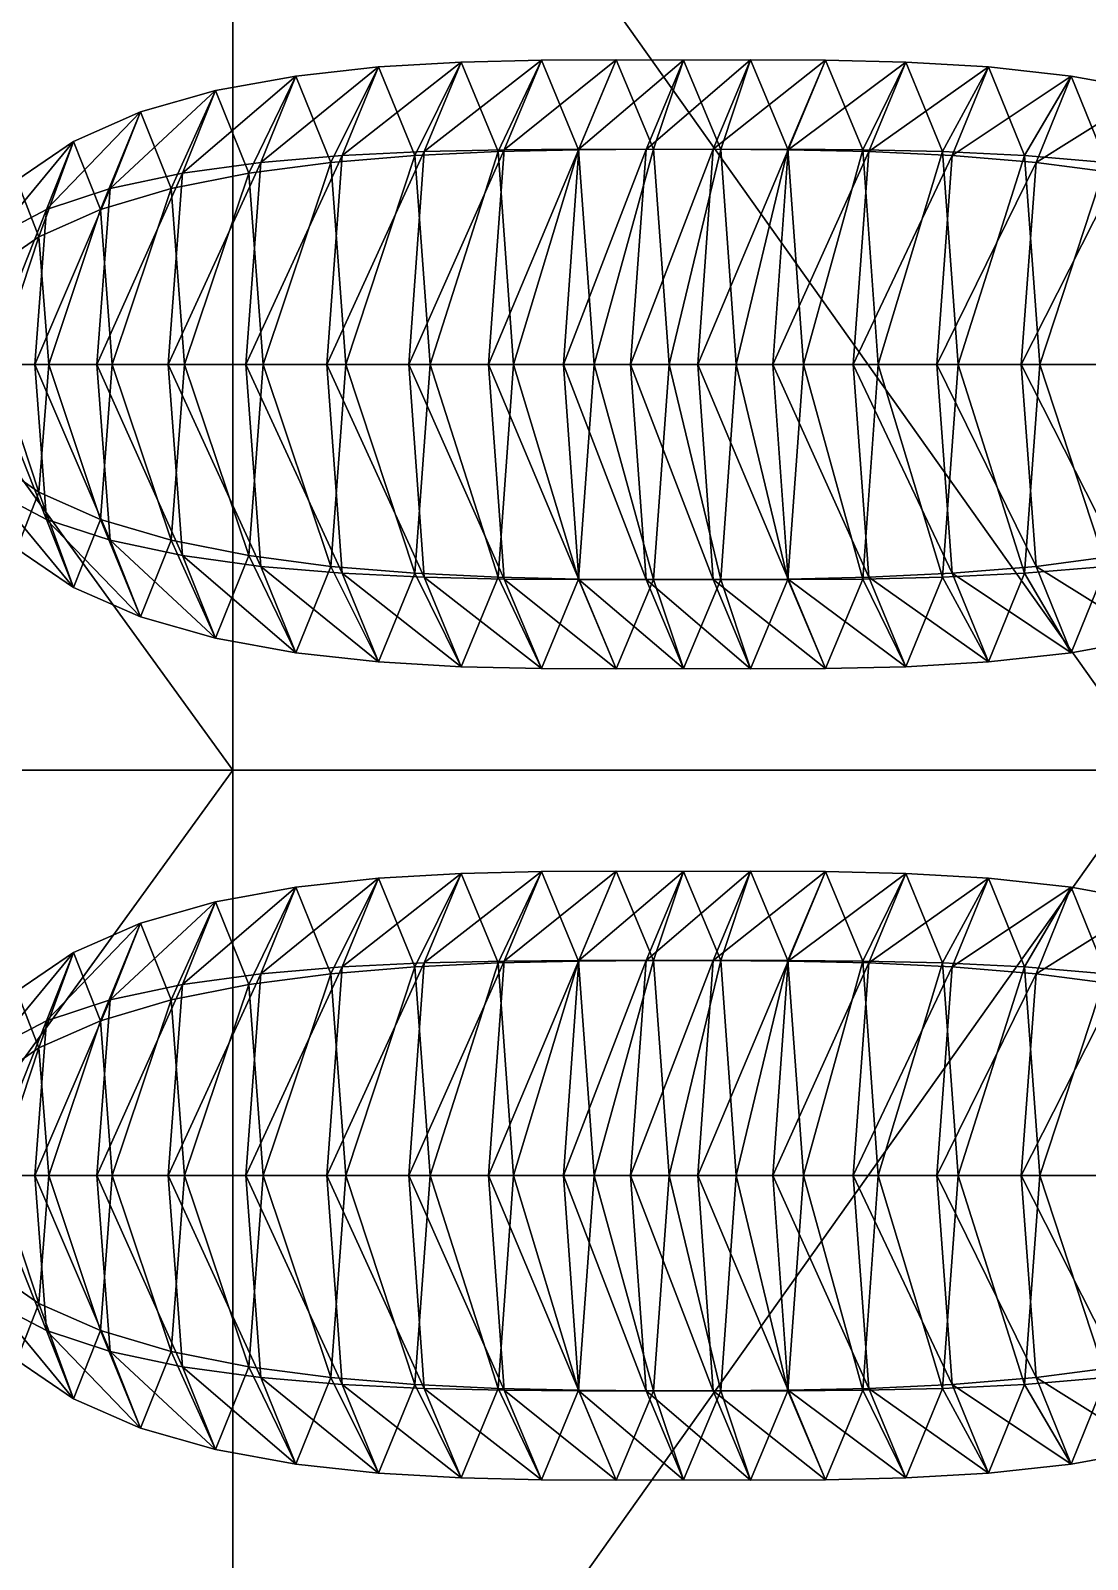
# Model space of a CAD drawing. Extents: x 0 to 32.6, y -11.9 to 11.9.
# Drawn here: x 12.1542 to 12.4074, y -0.189 to 0.1771 of the extents above; entities that cross this region are included whole.
import ezdxf

# ---------------------------------------------------------------- set-up
doc = ezdxf.new("R2010")
doc.units = 0

msp = doc.modelspace()

# ---------------------------------------------------------------- linework, layer by layer
for points in [[(12.09664, 1.08, -1.7), (12.50791, 1.08, -1.7), (12.50791, 0, -1.7)], [(12.09664, 1.08, -1.7), (12.50791, 0, -1.7), (12.09664, 0, -1.7)], [(12.09664, 0, 1.3), (12.50791, 0, 1.3), (12.09664, 1.08, 1.3)], [(12.50791, 0, 1.3), (12.50791, 1.08, 1.3), (12.09664, 1.08, 1.3)], [(11.97697, 0.31127, -1.10925), (12.20265, 0.31127, -1.10925), (12.20265, 0, -1.17609)], [(11.97697, 0.31127, -1.10925), (12.20265, 0, -1.17609), (11.97697, 0, -1.17609)], [(11.97697, 0, 0.52391), (12.20265, 0, 0.52391), (11.97697, 0.31127, 0.45707)], [(12.20265, 0, 0.52391), (12.20265, 0.31127, 0.45707), (11.97697, 0.31127, 0.45707)], [(12.20265, 0.31127, -1.10925), (12.42391, 0.31127, -1.10925), (12.42391, 0, -1.17609)], [(12.20265, 0.31127, -1.10925), (12.42391, 0, -1.17609), (12.20265, 0, -1.17609)], [(12.20265, 0, 0.52391), (12.42391, 0, 0.52391), (12.20265, 0.31127, 0.45707)], [(12.42391, 0, 0.52391), (12.42391, 0.31127, 0.45707), (12.20265, 0.31127, 0.45707)], [(12.24852, 0.14812, -0.62253), (12.22886, 0.14717, -0.6181), (12.25737, 0.16954, -0.57233)], [(12.22886, 0.14717, -0.6181), (12.23755, 0.16838, -0.56883), (12.25737, 0.16954, -0.57233)], [(12.25737, 0.16954, -0.57233), (12.23755, 0.16838, -0.56883), (12.24623, 0.14717, -0.51956)], [(12.25737, 0.16954, -0.57233), (12.24623, 0.14717, -0.51956), (12.26622, 0.14812, -0.52213)], [(12.26765, 0.14855, -0.62634), (12.24852, 0.14812, -0.62253), (12.27658, 0.17, -0.57571)], [(12.24852, 0.14812, -0.62253), (12.25737, 0.16954, -0.57233), (12.27658, 0.17, -0.57571)], [(12.27658, 0.17, -0.57571), (12.25737, 0.16954, -0.57233), (12.26622, 0.14812, -0.52213)], [(12.27658, 0.17, -0.57571), (12.26622, 0.14812, -0.52213), (12.2855, 0.14855, -0.52509)], [(12.28559, 0.14866, -0.62961), (12.26765, 0.14855, -0.62634), (12.29453, 0.17005, -0.57888)], [(12.26765, 0.14855, -0.62634), (12.27658, 0.17, -0.57571), (12.29453, 0.17005, -0.57888)], [(12.29453, 0.17005, -0.57888), (12.27658, 0.17, -0.57571), (12.2855, 0.14855, -0.52509)], [(12.29453, 0.17005, -0.57888), (12.2855, 0.14855, -0.52509), (12.30348, 0.14866, -0.52815)], [(12.28559, 0.14866, -0.62961), (12.29453, 0.17005, -0.57888), (12.31062, 0.17, -0.58172)], [(12.30168, 0.14865, -0.63244), (12.28559, 0.14866, -0.62961), (12.31062, 0.17, -0.58172)], [(12.31062, 0.17, -0.58172), (12.29453, 0.17005, -0.57888), (12.30348, 0.14866, -0.52815)], [(12.31777, 0.14866, -0.63529), (12.30168, 0.14865, -0.63244), (12.32671, 0.17005, -0.58455)], [(12.30168, 0.14865, -0.63244), (12.31062, 0.17, -0.58172), (12.32671, 0.17005, -0.58455)], [(12.31062, 0.17, -0.58172), (12.30348, 0.14866, -0.52815), (12.31957, 0.14865, -0.53099)], [(12.32671, 0.17005, -0.58455), (12.31062, 0.17, -0.58172), (12.31957, 0.14865, -0.53099)], [(12.31777, 0.14866, -0.63529), (12.32671, 0.17005, -0.58455), (12.34467, 0.17, -0.58772)], [(12.33575, 0.14855, -0.63834), (12.31777, 0.14866, -0.63529), (12.34467, 0.17, -0.58772)], [(12.32671, 0.17005, -0.58455), (12.31957, 0.14865, -0.53099), (12.33566, 0.14866, -0.53382)], [(12.34467, 0.17, -0.58772), (12.32671, 0.17005, -0.58455), (12.33566, 0.14866, -0.53382)], [(12.34467, 0.17, -0.58772), (12.33566, 0.14866, -0.53382), (12.3536, 0.14855, -0.5371)], [(12.33575, 0.14855, -0.63834), (12.34467, 0.17, -0.58772), (12.36388, 0.16954, -0.59111)], [(12.35503, 0.14812, -0.64131), (12.33575, 0.14855, -0.63834), (12.36388, 0.16954, -0.59111)], [(12.36388, 0.16954, -0.59111), (12.34467, 0.17, -0.58772), (12.3536, 0.14855, -0.5371)], [(12.36388, 0.16954, -0.59111), (12.3536, 0.14855, -0.5371), (12.37273, 0.14812, -0.54091)], [(12.35503, 0.14812, -0.64131), (12.36388, 0.16954, -0.59111), (12.3837, 0.16838, -0.5946)], [(12.3837, 0.16838, -0.5946), (12.36388, 0.16954, -0.59111), (12.37273, 0.14812, -0.54091)], [(12.20932, 0.14551, -0.61297), (12.19056, 0.14293, -0.60704), (12.21772, 0.16621, -0.56534)], [(12.19056, 0.14293, -0.60704), (12.19851, 0.16271, -0.56195), (12.21772, 0.16621, -0.56534)], [(12.21772, 0.16621, -0.56534), (12.19851, 0.16271, -0.56195), (12.20647, 0.14293, -0.51686)], [(12.21772, 0.16621, -0.56534), (12.20647, 0.14293, -0.51686), (12.22612, 0.14551, -0.5177)], [(12.22886, 0.14717, -0.6181), (12.20932, 0.14551, -0.61297), (12.23755, 0.16838, -0.56883)], [(12.20932, 0.14551, -0.61297), (12.21772, 0.16621, -0.56534), (12.23755, 0.16838, -0.56883)], [(12.23755, 0.16838, -0.56883), (12.21772, 0.16621, -0.56534), (12.22612, 0.14551, -0.5177)], [(12.23755, 0.16838, -0.56883), (12.22612, 0.14551, -0.5177), (12.24623, 0.14717, -0.51956)], [(12.37502, 0.14717, -0.64387), (12.35503, 0.14812, -0.64131), (12.3837, 0.16838, -0.5946)], [(12.3837, 0.16838, -0.5946), (12.37273, 0.14812, -0.54091), (12.39239, 0.14717, -0.54534)], [(12.37502, 0.14717, -0.64387), (12.3837, 0.16838, -0.5946), (12.40353, 0.16621, -0.5981)], [(12.39513, 0.14551, -0.64573), (12.37502, 0.14717, -0.64387), (12.40353, 0.16621, -0.5981)], [(12.40353, 0.16621, -0.5981), (12.3837, 0.16838, -0.5946), (12.39239, 0.14717, -0.54534)], [(12.40353, 0.16621, -0.5981), (12.39239, 0.14717, -0.54534), (12.41193, 0.14551, -0.55047)], [(12.39513, 0.14551, -0.64573), (12.40353, 0.16621, -0.5981), (12.42273, 0.16271, -0.60149)], [(12.42273, 0.16271, -0.60149), (12.40353, 0.16621, -0.5981), (12.41193, 0.14551, -0.55047)], [(12.19056, 0.14293, -0.60704), (12.17325, 0.13924, -0.60024), (12.19851, 0.16271, -0.56195)], [(12.17325, 0.13924, -0.60024), (12.18056, 0.1576, -0.55878), (12.19851, 0.16271, -0.56195)], [(12.19851, 0.16271, -0.56195), (12.18056, 0.1576, -0.55878), (12.18787, 0.13924, -0.51732)], [(12.19851, 0.16271, -0.56195), (12.18787, 0.13924, -0.51732), (12.20647, 0.14293, -0.51686)], [(12.41478, 0.14293, -0.64658), (12.39513, 0.14551, -0.64573), (12.42273, 0.16271, -0.60149)], [(12.17325, 0.13924, -0.60024), (12.15802, 0.13424, -0.59248), (12.18056, 0.1576, -0.55878)], [(12.15802, 0.13424, -0.59248), (12.16447, 0.15057, -0.55595), (12.18056, 0.1576, -0.55878)], [(12.18056, 0.1576, -0.55878), (12.16447, 0.15057, -0.55595), (12.17091, 0.13424, -0.51941)], [(12.18056, 0.1576, -0.55878), (12.17091, 0.13424, -0.51941), (12.18787, 0.13924, -0.51732)], [(12.15802, 0.13424, -0.59248), (12.14556, 0.12773, -0.58367), (12.16447, 0.15057, -0.55595)], [(12.14556, 0.12773, -0.58367), (12.15087, 0.14131, -0.55355), (12.16447, 0.15057, -0.55595)], [(12.16447, 0.15057, -0.55595), (12.15087, 0.14131, -0.55355), (12.15618, 0.12773, -0.52342)], [(12.16447, 0.15057, -0.55595), (12.15618, 0.12773, -0.52342), (12.17091, 0.13424, -0.51941)], [(12.22517, 0.09714, -0.63899), (12.20573, 0.09714, -0.63335), (12.22886, 0.14717, -0.6181)], [(12.20573, 0.09714, -0.63335), (12.20932, 0.14551, -0.61297), (12.22886, 0.14717, -0.6181)], [(12.2448, 0.09714, -0.64363), (12.22517, 0.09714, -0.63899), (12.24852, 0.14812, -0.62253)], [(12.22517, 0.09714, -0.63899), (12.22886, 0.14717, -0.6181), (12.24852, 0.14812, -0.62253)], [(12.24623, 0.14717, -0.51956), (12.22612, 0.14551, -0.5177), (12.22971, 0.09714, -0.49732)], [(12.24623, 0.14717, -0.51956), (12.22971, 0.09714, -0.49732), (12.24992, 0.09714, -0.49868)], [(12.26392, 0.09714, -0.64746), (12.2448, 0.09714, -0.64363), (12.26765, 0.14855, -0.62634)], [(12.2448, 0.09714, -0.64363), (12.24852, 0.14812, -0.62253), (12.26765, 0.14855, -0.62634)], [(12.26622, 0.14812, -0.52213), (12.24623, 0.14717, -0.51956), (12.24992, 0.09714, -0.49868)], [(12.26622, 0.14812, -0.52213), (12.24992, 0.09714, -0.49868), (12.26994, 0.09714, -0.50103)], [(12.28187, 0.09714, -0.65068), (12.26392, 0.09714, -0.64746), (12.28559, 0.14866, -0.62961)], [(12.26392, 0.09714, -0.64746), (12.26765, 0.14855, -0.62634), (12.28559, 0.14866, -0.62961)], [(12.2855, 0.14855, -0.52509), (12.26622, 0.14812, -0.52213), (12.26994, 0.09714, -0.50103)], [(12.2855, 0.14855, -0.52509), (12.26994, 0.09714, -0.50103), (12.28923, 0.09714, -0.50396)], [(12.28187, 0.09714, -0.65068), (12.28559, 0.14866, -0.62961), (12.30168, 0.14865, -0.63244)], [(12.29797, 0.09714, -0.65347), (12.28187, 0.09714, -0.65068), (12.30168, 0.14865, -0.63244)], [(12.30348, 0.14866, -0.52815), (12.2855, 0.14855, -0.52509), (12.28923, 0.09714, -0.50396)], [(12.30348, 0.14866, -0.52815), (12.28923, 0.09714, -0.50396), (12.30719, 0.09714, -0.50708)], [(12.31405, 0.09714, -0.65635), (12.29797, 0.09714, -0.65347), (12.31777, 0.14866, -0.63529)], [(12.29797, 0.09714, -0.65347), (12.30168, 0.14865, -0.63244), (12.31777, 0.14866, -0.63529)], [(12.31957, 0.14865, -0.53099), (12.30348, 0.14866, -0.52815), (12.30719, 0.09714, -0.50708)], [(12.31957, 0.14865, -0.53099), (12.30719, 0.09714, -0.50708), (12.32328, 0.09714, -0.50997)], [(12.31405, 0.09714, -0.65635), (12.31777, 0.14866, -0.63529), (12.33575, 0.14855, -0.63834)], [(12.33202, 0.09714, -0.65947), (12.31405, 0.09714, -0.65635), (12.33575, 0.14855, -0.63834)], [(12.33566, 0.14866, -0.53382), (12.31957, 0.14865, -0.53099), (12.32328, 0.09714, -0.50997)], [(12.33566, 0.14866, -0.53382), (12.32328, 0.09714, -0.50997), (12.33937, 0.09714, -0.51275)], [(12.33202, 0.09714, -0.65947), (12.33575, 0.14855, -0.63834), (12.35503, 0.14812, -0.64131)], [(12.3513, 0.09714, -0.66241), (12.33202, 0.09714, -0.65947), (12.35503, 0.14812, -0.64131)], [(12.3536, 0.14855, -0.5371), (12.33566, 0.14866, -0.53382), (12.33937, 0.09714, -0.51275)], [(12.3536, 0.14855, -0.5371), (12.33937, 0.09714, -0.51275), (12.35732, 0.09714, -0.51597)], [(12.3513, 0.09714, -0.66241), (12.35503, 0.14812, -0.64131), (12.37502, 0.14717, -0.64387)], [(12.37133, 0.09714, -0.66476), (12.3513, 0.09714, -0.66241), (12.37502, 0.14717, -0.64387)], [(12.37273, 0.14812, -0.54091), (12.3536, 0.14855, -0.5371), (12.35732, 0.09714, -0.51597)], [(12.37273, 0.14812, -0.54091), (12.35732, 0.09714, -0.51597), (12.37645, 0.09714, -0.51981)], [(12.37133, 0.09714, -0.66476), (12.37502, 0.14717, -0.64387), (12.39513, 0.14551, -0.64573)], [(12.39239, 0.14717, -0.54534), (12.37273, 0.14812, -0.54091), (12.37645, 0.09714, -0.51981)], [(12.39239, 0.14717, -0.54534), (12.37645, 0.09714, -0.51981), (12.39607, 0.09714, -0.52445)], [(12.41193, 0.14551, -0.55047), (12.39239, 0.14717, -0.54534), (12.39607, 0.09714, -0.52445)], [(12.18713, 0.09714, -0.62652), (12.17006, 0.09714, -0.61833), (12.19056, 0.14293, -0.60704)], [(12.17006, 0.09714, -0.61833), (12.17325, 0.13924, -0.60024), (12.19056, 0.14293, -0.60704)], [(12.20573, 0.09714, -0.63335), (12.18713, 0.09714, -0.62652), (12.20932, 0.14551, -0.61297)], [(12.18713, 0.09714, -0.62652), (12.19056, 0.14293, -0.60704), (12.20932, 0.14551, -0.61297)], [(12.20647, 0.14293, -0.51686), (12.18787, 0.13924, -0.51732), (12.19106, 0.09714, -0.49924)], [(12.20647, 0.14293, -0.51686), (12.19106, 0.09714, -0.49924), (12.2099, 0.09714, -0.49737)], [(12.22612, 0.14551, -0.5177), (12.20647, 0.14293, -0.51686), (12.2099, 0.09714, -0.49737)], [(12.22612, 0.14551, -0.5177), (12.2099, 0.09714, -0.49737), (12.22971, 0.09714, -0.49732)], [(12.39154, 0.09714, -0.66611), (12.37133, 0.09714, -0.66476), (12.39513, 0.14551, -0.64573)], [(12.39154, 0.09714, -0.66611), (12.39513, 0.14551, -0.64573), (12.41478, 0.14293, -0.64658)], [(12.41135, 0.09714, -0.66606), (12.39154, 0.09714, -0.66611), (12.41478, 0.14293, -0.64658)], [(12.41193, 0.14551, -0.55047), (12.39607, 0.09714, -0.52445), (12.41552, 0.09714, -0.53009)], [(12.15087, 0.14131, -0.55355), (12.14427, 0.11951, -0.52967), (12.15618, 0.12773, -0.52342)], [(12.17006, 0.09714, -0.61833), (12.15519, 0.09714, -0.60856), (12.17325, 0.13924, -0.60024)], [(12.15519, 0.09714, -0.60856), (12.15802, 0.13424, -0.59248), (12.17325, 0.13924, -0.60024)], [(12.18787, 0.13924, -0.51732), (12.17091, 0.13424, -0.51941), (12.17374, 0.09714, -0.50333)], [(12.18787, 0.13924, -0.51732), (12.17374, 0.09714, -0.50333), (12.19106, 0.09714, -0.49924)], [(12.15519, 0.09714, -0.60856), (12.1432, 0.09714, -0.59705), (12.15802, 0.13424, -0.59248)], [(12.1432, 0.09714, -0.59705), (12.14556, 0.12773, -0.58367), (12.15802, 0.13424, -0.59248)], [(12.17091, 0.13424, -0.51941), (12.15618, 0.12773, -0.52342), (12.15854, 0.09714, -0.51005)], [(12.17091, 0.13424, -0.51941), (12.15854, 0.09714, -0.51005), (12.17374, 0.09714, -0.50333)], [(12.15618, 0.12773, -0.52342), (12.14427, 0.11951, -0.52967), (12.14601, 0.09714, -0.51981)], [(12.15618, 0.12773, -0.52342), (12.14601, 0.09714, -0.51981), (12.15854, 0.09714, -0.51005)], [(12.15802, 0.06004, -0.59248), (12.14556, 0.06655, -0.58367), (12.1432, 0.09714, -0.59705)], [(12.15802, 0.06004, -0.59248), (12.1432, 0.09714, -0.59705), (12.15519, 0.09714, -0.60856)], [(12.14601, 0.09714, -0.51981), (12.14427, 0.07478, -0.52967), (12.15618, 0.06655, -0.52342)], [(12.15854, 0.09714, -0.51005), (12.14601, 0.09714, -0.51981), (12.15618, 0.06655, -0.52342)], [(12.17325, 0.05504, -0.60024), (12.15802, 0.06004, -0.59248), (12.15519, 0.09714, -0.60856)], [(12.17325, 0.05504, -0.60024), (12.15519, 0.09714, -0.60856), (12.17006, 0.09714, -0.61833)], [(12.15854, 0.09714, -0.51005), (12.15618, 0.06655, -0.52342), (12.17091, 0.06004, -0.51941)], [(12.17374, 0.09714, -0.50333), (12.15854, 0.09714, -0.51005), (12.17091, 0.06004, -0.51941)], [(12.19056, 0.05135, -0.60704), (12.17325, 0.05504, -0.60024), (12.17006, 0.09714, -0.61833)], [(12.19056, 0.05135, -0.60704), (12.17006, 0.09714, -0.61833), (12.18713, 0.09714, -0.62652)], [(12.17374, 0.09714, -0.50333), (12.17091, 0.06004, -0.51941), (12.18787, 0.05504, -0.51732)], [(12.19106, 0.09714, -0.49924), (12.17374, 0.09714, -0.50333), (12.18787, 0.05504, -0.51732)], [(12.20932, 0.04878, -0.61297), (12.19056, 0.05135, -0.60704), (12.18713, 0.09714, -0.62652)], [(12.20932, 0.04878, -0.61297), (12.18713, 0.09714, -0.62652), (12.20573, 0.09714, -0.63335)], [(12.19106, 0.09714, -0.49924), (12.18787, 0.05504, -0.51732), (12.20647, 0.05135, -0.51686)], [(12.2099, 0.09714, -0.49737), (12.19106, 0.09714, -0.49924), (12.20647, 0.05135, -0.51686)], [(12.22886, 0.04712, -0.6181), (12.20932, 0.04878, -0.61297), (12.20573, 0.09714, -0.63335)], [(12.22886, 0.04712, -0.6181), (12.20573, 0.09714, -0.63335), (12.22517, 0.09714, -0.63899)], [(12.2099, 0.09714, -0.49737), (12.20647, 0.05135, -0.51686), (12.22612, 0.04878, -0.5177)], [(12.22971, 0.09714, -0.49732), (12.2099, 0.09714, -0.49737), (12.22612, 0.04878, -0.5177)], [(12.24852, 0.04617, -0.62253), (12.22886, 0.04712, -0.6181), (12.22517, 0.09714, -0.63899)], [(12.24852, 0.04617, -0.62253), (12.22517, 0.09714, -0.63899), (12.2448, 0.09714, -0.64363)], [(12.22971, 0.09714, -0.49732), (12.22612, 0.04878, -0.5177), (12.24623, 0.04712, -0.51956)], [(12.24992, 0.09714, -0.49868), (12.22971, 0.09714, -0.49732), (12.24623, 0.04712, -0.51956)], [(12.26765, 0.04574, -0.62634), (12.24852, 0.04617, -0.62253), (12.2448, 0.09714, -0.64363)], [(12.26765, 0.04574, -0.62634), (12.2448, 0.09714, -0.64363), (12.26392, 0.09714, -0.64746)], [(12.24992, 0.09714, -0.49868), (12.24623, 0.04712, -0.51956), (12.26622, 0.04617, -0.52213)], [(12.26994, 0.09714, -0.50103), (12.24992, 0.09714, -0.49868), (12.26622, 0.04617, -0.52213)], [(12.28559, 0.04563, -0.62961), (12.26765, 0.04574, -0.62634), (12.26392, 0.09714, -0.64746)], [(12.28559, 0.04563, -0.62961), (12.26392, 0.09714, -0.64746), (12.28187, 0.09714, -0.65068)], [(12.26994, 0.09714, -0.50103), (12.26622, 0.04617, -0.52213), (12.2855, 0.04574, -0.52509)], [(12.28923, 0.09714, -0.50396), (12.26994, 0.09714, -0.50103), (12.2855, 0.04574, -0.52509)], [(12.30168, 0.04564, -0.63244), (12.28559, 0.04563, -0.62961), (12.28187, 0.09714, -0.65068)], [(12.30168, 0.04564, -0.63244), (12.28187, 0.09714, -0.65068), (12.29797, 0.09714, -0.65347)], [(12.28923, 0.09714, -0.50396), (12.2855, 0.04574, -0.52509), (12.30348, 0.04563, -0.52815)], [(12.30719, 0.09714, -0.50708), (12.28923, 0.09714, -0.50396), (12.30348, 0.04563, -0.52815)], [(12.31777, 0.04563, -0.63529), (12.30168, 0.04564, -0.63244), (12.29797, 0.09714, -0.65347)], [(12.31777, 0.04563, -0.63529), (12.29797, 0.09714, -0.65347), (12.31405, 0.09714, -0.65635)], [(12.30719, 0.09714, -0.50708), (12.30348, 0.04563, -0.52815), (12.31957, 0.04564, -0.53099)], [(12.32328, 0.09714, -0.50997), (12.30719, 0.09714, -0.50708), (12.31957, 0.04564, -0.53099)], [(12.33575, 0.04574, -0.63834), (12.31777, 0.04563, -0.63529), (12.31405, 0.09714, -0.65635)], [(12.33575, 0.04574, -0.63834), (12.31405, 0.09714, -0.65635), (12.33202, 0.09714, -0.65947)], [(12.32328, 0.09714, -0.50997), (12.31957, 0.04564, -0.53099), (12.33566, 0.04563, -0.53382)], [(12.33937, 0.09714, -0.51275), (12.32328, 0.09714, -0.50997), (12.33566, 0.04563, -0.53382)], [(12.35503, 0.04617, -0.64131), (12.33575, 0.04574, -0.63834), (12.33202, 0.09714, -0.65947)], [(12.35503, 0.04617, -0.64131), (12.33202, 0.09714, -0.65947), (12.3513, 0.09714, -0.66241)], [(12.33937, 0.09714, -0.51275), (12.33566, 0.04563, -0.53382), (12.3536, 0.04574, -0.5371)], [(12.35732, 0.09714, -0.51597), (12.33937, 0.09714, -0.51275), (12.3536, 0.04574, -0.5371)], [(12.37502, 0.04712, -0.64387), (12.35503, 0.04617, -0.64131), (12.3513, 0.09714, -0.66241)], [(12.37502, 0.04712, -0.64387), (12.3513, 0.09714, -0.66241), (12.37133, 0.09714, -0.66476)], [(12.35732, 0.09714, -0.51597), (12.3536, 0.04574, -0.5371), (12.37273, 0.04617, -0.54091)], [(12.37645, 0.09714, -0.51981), (12.35732, 0.09714, -0.51597), (12.37273, 0.04617, -0.54091)], [(12.39513, 0.04878, -0.64573), (12.37502, 0.04712, -0.64387), (12.37133, 0.09714, -0.66476)], [(12.39513, 0.04878, -0.64573), (12.37133, 0.09714, -0.66476), (12.39154, 0.09714, -0.66611)], [(12.37645, 0.09714, -0.51981), (12.37273, 0.04617, -0.54091), (12.39239, 0.04712, -0.54534)], [(12.39607, 0.09714, -0.52445), (12.37645, 0.09714, -0.51981), (12.39239, 0.04712, -0.54534)], [(12.41478, 0.05135, -0.64658), (12.39513, 0.04878, -0.64573), (12.39154, 0.09714, -0.66611)], [(12.41478, 0.05135, -0.64658), (12.39154, 0.09714, -0.66611), (12.41135, 0.09714, -0.66606)], [(12.39607, 0.09714, -0.52445), (12.39239, 0.04712, -0.54534), (12.41193, 0.04878, -0.55047)], [(12.41552, 0.09714, -0.53009), (12.39607, 0.09714, -0.52445), (12.41193, 0.04878, -0.55047)], [(12.15618, 0.06655, -0.52342), (12.14427, 0.07478, -0.52967), (12.15087, 0.05297, -0.55355)], [(12.16447, 0.04371, -0.55595), (12.15087, 0.05297, -0.55355), (12.14556, 0.06655, -0.58367)], [(12.16447, 0.04371, -0.55595), (12.14556, 0.06655, -0.58367), (12.15802, 0.06004, -0.59248)], [(12.15618, 0.06655, -0.52342), (12.15087, 0.05297, -0.55355), (12.16447, 0.04371, -0.55595)], [(12.17091, 0.06004, -0.51941), (12.15618, 0.06655, -0.52342), (12.16447, 0.04371, -0.55595)], [(12.18056, 0.03668, -0.55878), (12.16447, 0.04371, -0.55595), (12.15802, 0.06004, -0.59248)], [(12.18056, 0.03668, -0.55878), (12.15802, 0.06004, -0.59248), (12.17325, 0.05504, -0.60024)], [(12.17091, 0.06004, -0.51941), (12.16447, 0.04371, -0.55595), (12.18056, 0.03668, -0.55878)], [(12.18787, 0.05504, -0.51732), (12.17091, 0.06004, -0.51941), (12.18056, 0.03668, -0.55878)], [(12.19851, 0.03157, -0.56195), (12.18056, 0.03668, -0.55878), (12.17325, 0.05504, -0.60024)], [(12.19851, 0.03157, -0.56195), (12.17325, 0.05504, -0.60024), (12.19056, 0.05135, -0.60704)], [(12.18787, 0.05504, -0.51732), (12.18056, 0.03668, -0.55878), (12.19851, 0.03157, -0.56195)], [(12.20647, 0.05135, -0.51686), (12.18787, 0.05504, -0.51732), (12.19851, 0.03157, -0.56195)], [(12.21772, 0.02808, -0.56534), (12.19851, 0.03157, -0.56195), (12.19056, 0.05135, -0.60704)], [(12.21772, 0.02808, -0.56534), (12.19056, 0.05135, -0.60704), (12.20932, 0.04878, -0.61297)], [(12.20647, 0.05135, -0.51686), (12.19851, 0.03157, -0.56195), (12.21772, 0.02808, -0.56534)], [(12.22612, 0.04878, -0.5177), (12.20647, 0.05135, -0.51686), (12.21772, 0.02808, -0.56534)], [(12.42273, 0.03157, -0.60149), (12.39513, 0.04878, -0.64573), (12.41478, 0.05135, -0.64658)], [(12.23755, 0.0259, -0.56883), (12.21772, 0.02808, -0.56534), (12.20932, 0.04878, -0.61297)], [(12.23755, 0.0259, -0.56883), (12.20932, 0.04878, -0.61297), (12.22886, 0.04712, -0.6181)], [(12.22612, 0.04878, -0.5177), (12.21772, 0.02808, -0.56534), (12.23755, 0.0259, -0.56883)], [(12.24623, 0.04712, -0.51956), (12.22612, 0.04878, -0.5177), (12.23755, 0.0259, -0.56883)], [(12.40353, 0.02808, -0.5981), (12.37502, 0.04712, -0.64387), (12.39513, 0.04878, -0.64573)], [(12.41193, 0.04878, -0.55047), (12.39239, 0.04712, -0.54534), (12.40353, 0.02808, -0.5981)], [(12.42273, 0.03157, -0.60149), (12.40353, 0.02808, -0.5981), (12.39513, 0.04878, -0.64573)], [(12.41193, 0.04878, -0.55047), (12.40353, 0.02808, -0.5981), (12.42273, 0.03157, -0.60149)], [(12.25737, 0.02474, -0.57233), (12.23755, 0.0259, -0.56883), (12.22886, 0.04712, -0.6181)], [(12.25737, 0.02474, -0.57233), (12.22886, 0.04712, -0.6181), (12.24852, 0.04617, -0.62253)], [(12.24623, 0.04712, -0.51956), (12.23755, 0.0259, -0.56883), (12.25737, 0.02474, -0.57233)], [(12.26622, 0.04617, -0.52213), (12.24623, 0.04712, -0.51956), (12.25737, 0.02474, -0.57233)], [(12.27658, 0.02429, -0.57571), (12.25737, 0.02474, -0.57233), (12.24852, 0.04617, -0.62253)], [(12.27658, 0.02429, -0.57571), (12.24852, 0.04617, -0.62253), (12.26765, 0.04574, -0.62634)], [(12.26622, 0.04617, -0.52213), (12.25737, 0.02474, -0.57233), (12.27658, 0.02429, -0.57571)], [(12.2855, 0.04574, -0.52509), (12.26622, 0.04617, -0.52213), (12.27658, 0.02429, -0.57571)], [(12.29453, 0.02424, -0.57888), (12.27658, 0.02429, -0.57571), (12.26765, 0.04574, -0.62634)], [(12.29453, 0.02424, -0.57888), (12.26765, 0.04574, -0.62634), (12.28559, 0.04563, -0.62961)], [(12.2855, 0.04574, -0.52509), (12.27658, 0.02429, -0.57571), (12.29453, 0.02424, -0.57888)], [(12.30348, 0.04563, -0.52815), (12.2855, 0.04574, -0.52509), (12.29453, 0.02424, -0.57888)], [(12.31062, 0.02429, -0.58172), (12.28559, 0.04563, -0.62961), (12.30168, 0.04564, -0.63244)], [(12.31062, 0.02429, -0.58172), (12.29453, 0.02424, -0.57888), (12.28559, 0.04563, -0.62961)], [(12.30348, 0.04563, -0.52815), (12.29453, 0.02424, -0.57888), (12.31062, 0.02429, -0.58172)], [(12.32671, 0.02424, -0.58455), (12.31062, 0.02429, -0.58172), (12.30168, 0.04564, -0.63244)], [(12.32671, 0.02424, -0.58455), (12.30168, 0.04564, -0.63244), (12.31777, 0.04563, -0.63529)], [(12.31957, 0.04564, -0.53099), (12.30348, 0.04563, -0.52815), (12.31062, 0.02429, -0.58172)], [(12.31957, 0.04564, -0.53099), (12.31062, 0.02429, -0.58172), (12.32671, 0.02424, -0.58455)], [(12.34467, 0.02429, -0.58772), (12.31777, 0.04563, -0.63529), (12.33575, 0.04574, -0.63834)], [(12.34467, 0.02429, -0.58772), (12.32671, 0.02424, -0.58455), (12.31777, 0.04563, -0.63529)], [(12.33566, 0.04563, -0.53382), (12.31957, 0.04564, -0.53099), (12.32671, 0.02424, -0.58455)], [(12.33566, 0.04563, -0.53382), (12.32671, 0.02424, -0.58455), (12.34467, 0.02429, -0.58772)], [(12.3536, 0.04574, -0.5371), (12.33566, 0.04563, -0.53382), (12.34467, 0.02429, -0.58772)], [(12.36388, 0.02474, -0.59111), (12.33575, 0.04574, -0.63834), (12.35503, 0.04617, -0.64131)], [(12.36388, 0.02474, -0.59111), (12.34467, 0.02429, -0.58772), (12.33575, 0.04574, -0.63834)], [(12.3536, 0.04574, -0.5371), (12.34467, 0.02429, -0.58772), (12.36388, 0.02474, -0.59111)], [(12.37273, 0.04617, -0.54091), (12.3536, 0.04574, -0.5371), (12.36388, 0.02474, -0.59111)], [(12.3837, 0.0259, -0.5946), (12.35503, 0.04617, -0.64131), (12.37502, 0.04712, -0.64387)], [(12.3837, 0.0259, -0.5946), (12.36388, 0.02474, -0.59111), (12.35503, 0.04617, -0.64131)], [(12.37273, 0.04617, -0.54091), (12.36388, 0.02474, -0.59111), (12.3837, 0.0259, -0.5946)], [(12.39239, 0.04712, -0.54534), (12.37273, 0.04617, -0.54091), (12.3837, 0.0259, -0.5946)], [(12.40353, 0.02808, -0.5981), (12.3837, 0.0259, -0.5946), (12.37502, 0.04712, -0.64387)], [(12.39239, 0.04712, -0.54534), (12.3837, 0.0259, -0.5946), (12.40353, 0.02808, -0.5981)], [(11.97697, 0, -1.17609), (12.20265, 0, -1.17609), (11.97697, -0.31127, -1.10925)], [(12.20265, 0, -1.17609), (12.20265, -0.31127, -1.10925), (11.97697, -0.31127, -1.10925)], [(11.97697, -0.31127, 0.45707), (12.20265, -0.31127, 0.45707), (12.20265, 0, 0.52391)], [(11.97697, -0.31127, 0.45707), (12.20265, 0, 0.52391), (11.97697, 0, 0.52391)], [(12.09664, 0, -1.7), (12.50791, 0, -1.7), (12.09664, -1.08, -1.7)], [(12.50791, 0, -1.7), (12.50791, -1.08, -1.7), (12.09664, -1.08, -1.7)], [(12.09664, -1.08, 1.3), (12.50791, -1.08, 1.3), (12.50791, 0, 1.3)], [(12.09664, -1.08, 1.3), (12.50791, 0, 1.3), (12.09664, 0, 1.3)], [(12.20265, 0, -1.17609), (12.42391, 0, -1.17609), (12.20265, -0.31127, -1.10925)], [(12.42391, 0, -1.17609), (12.42391, -0.31127, -1.10925), (12.20265, -0.31127, -1.10925)], [(12.20265, -0.31127, 0.45707), (12.42391, -0.31127, 0.45707), (12.42391, 0, 0.52391)], [(12.20265, -0.31127, 0.45707), (12.42391, 0, 0.52391), (12.20265, 0, 0.52391)], [(12.24852, -0.04617, -0.62253), (12.22886, -0.04712, -0.6181), (12.25737, -0.02474, -0.57233)], [(12.22886, -0.04712, -0.6181), (12.23755, -0.0259, -0.56883), (12.25737, -0.02474, -0.57233)], [(12.25737, -0.02474, -0.57233), (12.23755, -0.0259, -0.56883), (12.24623, -0.04712, -0.51956)], [(12.25737, -0.02474, -0.57233), (12.24623, -0.04712, -0.51956), (12.26622, -0.04617, -0.52213)], [(12.26765, -0.04574, -0.62634), (12.24852, -0.04617, -0.62253), (12.27658, -0.02429, -0.57571)], [(12.24852, -0.04617, -0.62253), (12.25737, -0.02474, -0.57233), (12.27658, -0.02429, -0.57571)], [(12.27658, -0.02429, -0.57571), (12.25737, -0.02474, -0.57233), (12.26622, -0.04617, -0.52213)], [(12.27658, -0.02429, -0.57571), (12.26622, -0.04617, -0.52213), (12.2855, -0.04574, -0.52509)], [(12.28559, -0.04563, -0.62961), (12.26765, -0.04574, -0.62634), (12.29453, -0.02424, -0.57888)], [(12.26765, -0.04574, -0.62634), (12.27658, -0.02429, -0.57571), (12.29453, -0.02424, -0.57888)], [(12.29453, -0.02424, -0.57888), (12.27658, -0.02429, -0.57571), (12.2855, -0.04574, -0.52509)], [(12.29453, -0.02424, -0.57888), (12.2855, -0.04574, -0.52509), (12.30348, -0.04563, -0.52815)], [(12.28559, -0.04563, -0.62961), (12.29453, -0.02424, -0.57888), (12.31062, -0.02429, -0.58172)], [(12.30168, -0.04564, -0.63244), (12.28559, -0.04563, -0.62961), (12.31062, -0.02429, -0.58172)], [(12.31062, -0.02429, -0.58172), (12.29453, -0.02424, -0.57888), (12.30348, -0.04563, -0.52815)], [(12.31777, -0.04563, -0.63529), (12.30168, -0.04564, -0.63244), (12.32671, -0.02424, -0.58455)], [(12.30168, -0.04564, -0.63244), (12.31062, -0.02429, -0.58172), (12.32671, -0.02424, -0.58455)], [(12.31062, -0.02429, -0.58172), (12.30348, -0.04563, -0.52815), (12.31957, -0.04564, -0.53099)], [(12.32671, -0.02424, -0.58455), (12.31062, -0.02429, -0.58172), (12.31957, -0.04564, -0.53099)], [(12.31777, -0.04563, -0.63529), (12.32671, -0.02424, -0.58455), (12.34467, -0.02429, -0.58772)], [(12.33575, -0.04574, -0.63834), (12.31777, -0.04563, -0.63529), (12.34467, -0.02429, -0.58772)], [(12.32671, -0.02424, -0.58455), (12.31957, -0.04564, -0.53099), (12.33566, -0.04563, -0.53382)], [(12.34467, -0.02429, -0.58772), (12.32671, -0.02424, -0.58455), (12.33566, -0.04563, -0.53382)], [(12.34467, -0.02429, -0.58772), (12.33566, -0.04563, -0.53382), (12.3536, -0.04574, -0.5371)], [(12.33575, -0.04574, -0.63834), (12.34467, -0.02429, -0.58772), (12.36388, -0.02474, -0.59111)], [(12.35503, -0.04617, -0.64131), (12.33575, -0.04574, -0.63834), (12.36388, -0.02474, -0.59111)], [(12.36388, -0.02474, -0.59111), (12.34467, -0.02429, -0.58772), (12.3536, -0.04574, -0.5371)], [(12.36388, -0.02474, -0.59111), (12.3536, -0.04574, -0.5371), (12.37273, -0.04617, -0.54091)], [(12.35503, -0.04617, -0.64131), (12.36388, -0.02474, -0.59111), (12.3837, -0.0259, -0.5946)], [(12.3837, -0.0259, -0.5946), (12.36388, -0.02474, -0.59111), (12.37273, -0.04617, -0.54091)], [(12.20932, -0.04878, -0.61297), (12.19056, -0.05135, -0.60704), (12.21772, -0.02808, -0.56534)], [(12.19056, -0.05135, -0.60704), (12.19851, -0.03157, -0.56195), (12.21772, -0.02808, -0.56534)], [(12.21772, -0.02808, -0.56534), (12.19851, -0.03157, -0.56195), (12.20647, -0.05135, -0.51686)], [(12.21772, -0.02808, -0.56534), (12.20647, -0.05135, -0.51686), (12.22612, -0.04878, -0.5177)], [(12.22886, -0.04712, -0.6181), (12.20932, -0.04878, -0.61297), (12.23755, -0.0259, -0.56883)], [(12.20932, -0.04878, -0.61297), (12.21772, -0.02808, -0.56534), (12.23755, -0.0259, -0.56883)], [(12.23755, -0.0259, -0.56883), (12.21772, -0.02808, -0.56534), (12.22612, -0.04878, -0.5177)], [(12.23755, -0.0259, -0.56883), (12.22612, -0.04878, -0.5177), (12.24623, -0.04712, -0.51956)], [(12.37502, -0.04712, -0.64387), (12.35503, -0.04617, -0.64131), (12.3837, -0.0259, -0.5946)], [(12.3837, -0.0259, -0.5946), (12.37273, -0.04617, -0.54091), (12.39239, -0.04712, -0.54534)], [(12.37502, -0.04712, -0.64387), (12.3837, -0.0259, -0.5946), (12.40353, -0.02808, -0.5981)], [(12.39513, -0.04878, -0.64573), (12.37502, -0.04712, -0.64387), (12.40353, -0.02808, -0.5981)], [(12.40353, -0.02808, -0.5981), (12.3837, -0.0259, -0.5946), (12.39239, -0.04712, -0.54534)], [(12.40353, -0.02808, -0.5981), (12.39239, -0.04712, -0.54534), (12.41193, -0.04878, -0.55047)], [(12.39513, -0.04878, -0.64573), (12.40353, -0.02808, -0.5981), (12.42273, -0.03157, -0.60149)], [(12.42273, -0.03157, -0.60149), (12.40353, -0.02808, -0.5981), (12.41193, -0.04878, -0.55047)], [(12.19056, -0.05135, -0.60704), (12.17325, -0.05504, -0.60024), (12.19851, -0.03157, -0.56195)], [(12.17325, -0.05504, -0.60024), (12.18056, -0.03668, -0.55878), (12.19851, -0.03157, -0.56195)], [(12.19851, -0.03157, -0.56195), (12.18056, -0.03668, -0.55878), (12.18787, -0.05504, -0.51732)], [(12.19851, -0.03157, -0.56195), (12.18787, -0.05504, -0.51732), (12.20647, -0.05135, -0.51686)], [(12.41478, -0.05135, -0.64658), (12.39513, -0.04878, -0.64573), (12.42273, -0.03157, -0.60149)], [(12.17325, -0.05504, -0.60024), (12.15802, -0.06004, -0.59248), (12.18056, -0.03668, -0.55878)], [(12.15802, -0.06004, -0.59248), (12.16447, -0.04371, -0.55595), (12.18056, -0.03668, -0.55878)], [(12.18056, -0.03668, -0.55878), (12.16447, -0.04371, -0.55595), (12.17091, -0.06004, -0.51941)], [(12.18056, -0.03668, -0.55878), (12.17091, -0.06004, -0.51941), (12.18787, -0.05504, -0.51732)], [(12.15802, -0.06004, -0.59248), (12.14556, -0.06655, -0.58367), (12.16447, -0.04371, -0.55595)], [(12.14556, -0.06655, -0.58367), (12.15087, -0.05297, -0.55355), (12.16447, -0.04371, -0.55595)], [(12.16447, -0.04371, -0.55595), (12.15087, -0.05297, -0.55355), (12.15618, -0.06655, -0.52342)], [(12.16447, -0.04371, -0.55595), (12.15618, -0.06655, -0.52342), (12.17091, -0.06004, -0.51941)], [(12.22517, -0.09714, -0.63899), (12.20573, -0.09714, -0.63335), (12.22886, -0.04712, -0.6181)], [(12.20573, -0.09714, -0.63335), (12.20932, -0.04878, -0.61297), (12.22886, -0.04712, -0.6181)], [(12.2448, -0.09714, -0.64363), (12.22517, -0.09714, -0.63899), (12.24852, -0.04617, -0.62253)], [(12.22517, -0.09714, -0.63899), (12.22886, -0.04712, -0.6181), (12.24852, -0.04617, -0.62253)], [(12.24623, -0.04712, -0.51956), (12.22612, -0.04878, -0.5177), (12.22971, -0.09714, -0.49732)], [(12.24623, -0.04712, -0.51956), (12.22971, -0.09714, -0.49732), (12.24992, -0.09714, -0.49868)], [(12.26392, -0.09714, -0.64746), (12.2448, -0.09714, -0.64363), (12.26765, -0.04574, -0.62634)], [(12.2448, -0.09714, -0.64363), (12.24852, -0.04617, -0.62253), (12.26765, -0.04574, -0.62634)], [(12.26622, -0.04617, -0.52213), (12.24623, -0.04712, -0.51956), (12.24992, -0.09714, -0.49868)], [(12.26622, -0.04617, -0.52213), (12.24992, -0.09714, -0.49868), (12.26994, -0.09714, -0.50103)], [(12.28187, -0.09714, -0.65068), (12.26392, -0.09714, -0.64746), (12.28559, -0.04563, -0.62961)], [(12.26392, -0.09714, -0.64746), (12.26765, -0.04574, -0.62634), (12.28559, -0.04563, -0.62961)], [(12.2855, -0.04574, -0.52509), (12.26622, -0.04617, -0.52213), (12.26994, -0.09714, -0.50103)], [(12.2855, -0.04574, -0.52509), (12.26994, -0.09714, -0.50103), (12.28923, -0.09714, -0.50396)], [(12.28187, -0.09714, -0.65068), (12.28559, -0.04563, -0.62961), (12.30168, -0.04564, -0.63244)], [(12.29797, -0.09714, -0.65347), (12.28187, -0.09714, -0.65068), (12.30168, -0.04564, -0.63244)], [(12.30348, -0.04563, -0.52815), (12.2855, -0.04574, -0.52509), (12.28923, -0.09714, -0.50396)], [(12.30348, -0.04563, -0.52815), (12.28923, -0.09714, -0.50396), (12.30719, -0.09714, -0.50708)], [(12.31405, -0.09714, -0.65635), (12.29797, -0.09714, -0.65347), (12.31777, -0.04563, -0.63529)], [(12.29797, -0.09714, -0.65347), (12.30168, -0.04564, -0.63244), (12.31777, -0.04563, -0.63529)], [(12.31957, -0.04564, -0.53099), (12.30348, -0.04563, -0.52815), (12.30719, -0.09714, -0.50708)], [(12.31957, -0.04564, -0.53099), (12.30719, -0.09714, -0.50708), (12.32328, -0.09714, -0.50997)], [(12.31405, -0.09714, -0.65635), (12.31777, -0.04563, -0.63529), (12.33575, -0.04574, -0.63834)], [(12.33202, -0.09714, -0.65947), (12.31405, -0.09714, -0.65635), (12.33575, -0.04574, -0.63834)], [(12.33566, -0.04563, -0.53382), (12.31957, -0.04564, -0.53099), (12.32328, -0.09714, -0.50997)], [(12.33566, -0.04563, -0.53382), (12.32328, -0.09714, -0.50997), (12.33937, -0.09714, -0.51275)], [(12.33202, -0.09714, -0.65947), (12.33575, -0.04574, -0.63834), (12.35503, -0.04617, -0.64131)], [(12.3513, -0.09714, -0.66241), (12.33202, -0.09714, -0.65947), (12.35503, -0.04617, -0.64131)], [(12.3536, -0.04574, -0.5371), (12.33566, -0.04563, -0.53382), (12.33937, -0.09714, -0.51275)], [(12.3536, -0.04574, -0.5371), (12.33937, -0.09714, -0.51275), (12.35732, -0.09714, -0.51597)], [(12.3513, -0.09714, -0.66241), (12.35503, -0.04617, -0.64131), (12.37502, -0.04712, -0.64387)], [(12.37133, -0.09714, -0.66476), (12.3513, -0.09714, -0.66241), (12.37502, -0.04712, -0.64387)], [(12.37273, -0.04617, -0.54091), (12.3536, -0.04574, -0.5371), (12.35732, -0.09714, -0.51597)], [(12.37273, -0.04617, -0.54091), (12.35732, -0.09714, -0.51597), (12.37645, -0.09714, -0.51981)], [(12.37133, -0.09714, -0.66476), (12.37502, -0.04712, -0.64387), (12.39513, -0.04878, -0.64573)], [(12.39239, -0.04712, -0.54534), (12.37273, -0.04617, -0.54091), (12.37645, -0.09714, -0.51981)], [(12.39239, -0.04712, -0.54534), (12.37645, -0.09714, -0.51981), (12.39607, -0.09714, -0.52445)], [(12.41193, -0.04878, -0.55047), (12.39239, -0.04712, -0.54534), (12.39607, -0.09714, -0.52445)], [(12.20573, -0.09714, -0.63335), (12.18713, -0.09714, -0.62652), (12.20932, -0.04878, -0.61297)], [(12.18713, -0.09714, -0.62652), (12.19056, -0.05135, -0.60704), (12.20932, -0.04878, -0.61297)], [(12.22612, -0.04878, -0.5177), (12.20647, -0.05135, -0.51686), (12.2099, -0.09714, -0.49737)], [(12.22612, -0.04878, -0.5177), (12.2099, -0.09714, -0.49737), (12.22971, -0.09714, -0.49732)], [(12.39154, -0.09714, -0.66611), (12.37133, -0.09714, -0.66476), (12.39513, -0.04878, -0.64573)], [(12.39154, -0.09714, -0.66611), (12.39513, -0.04878, -0.64573), (12.41478, -0.05135, -0.64658)], [(12.41193, -0.04878, -0.55047), (12.39607, -0.09714, -0.52445), (12.41552, -0.09714, -0.53009)], [(12.15087, -0.05297, -0.55355), (12.14427, -0.07478, -0.52967), (12.15618, -0.06655, -0.52342)], [(12.18713, -0.09714, -0.62652), (12.17006, -0.09714, -0.61833), (12.19056, -0.05135, -0.60704)], [(12.17006, -0.09714, -0.61833), (12.17325, -0.05504, -0.60024), (12.19056, -0.05135, -0.60704)], [(12.20647, -0.05135, -0.51686), (12.18787, -0.05504, -0.51732), (12.19106, -0.09714, -0.49924)], [(12.20647, -0.05135, -0.51686), (12.19106, -0.09714, -0.49924), (12.2099, -0.09714, -0.49737)], [(12.41135, -0.09714, -0.66606), (12.39154, -0.09714, -0.66611), (12.41478, -0.05135, -0.64658)], [(12.17006, -0.09714, -0.61833), (12.15519, -0.09714, -0.60856), (12.17325, -0.05504, -0.60024)], [(12.15519, -0.09714, -0.60856), (12.15802, -0.06004, -0.59248), (12.17325, -0.05504, -0.60024)], [(12.18787, -0.05504, -0.51732), (12.17091, -0.06004, -0.51941), (12.17374, -0.09714, -0.50333)], [(12.18787, -0.05504, -0.51732), (12.17374, -0.09714, -0.50333), (12.19106, -0.09714, -0.49924)], [(12.15519, -0.09714, -0.60856), (12.1432, -0.09714, -0.59705), (12.15802, -0.06004, -0.59248)], [(12.1432, -0.09714, -0.59705), (12.14556, -0.06655, -0.58367), (12.15802, -0.06004, -0.59248)], [(12.17091, -0.06004, -0.51941), (12.15618, -0.06655, -0.52342), (12.15854, -0.09714, -0.51005)], [(12.17091, -0.06004, -0.51941), (12.15854, -0.09714, -0.51005), (12.17374, -0.09714, -0.50333)], [(12.15618, -0.06655, -0.52342), (12.14427, -0.07478, -0.52967), (12.14601, -0.09714, -0.51981)], [(12.15618, -0.06655, -0.52342), (12.14601, -0.09714, -0.51981), (12.15854, -0.09714, -0.51005)], [(12.15802, -0.13424, -0.59248), (12.14556, -0.12773, -0.58367), (12.1432, -0.09714, -0.59705)], [(12.15802, -0.13424, -0.59248), (12.1432, -0.09714, -0.59705), (12.15519, -0.09714, -0.60856)], [(12.14601, -0.09714, -0.51981), (12.14427, -0.11951, -0.52967), (12.15618, -0.12773, -0.52342)], [(12.15854, -0.09714, -0.51005), (12.14601, -0.09714, -0.51981), (12.15618, -0.12773, -0.52342)], [(12.17325, -0.13924, -0.60024), (12.15802, -0.13424, -0.59248), (12.15519, -0.09714, -0.60856)], [(12.17325, -0.13924, -0.60024), (12.15519, -0.09714, -0.60856), (12.17006, -0.09714, -0.61833)], [(12.15854, -0.09714, -0.51005), (12.15618, -0.12773, -0.52342), (12.17091, -0.13424, -0.51941)], [(12.17374, -0.09714, -0.50333), (12.15854, -0.09714, -0.51005), (12.17091, -0.13424, -0.51941)], [(12.19056, -0.14293, -0.60704), (12.17325, -0.13924, -0.60024), (12.17006, -0.09714, -0.61833)], [(12.19056, -0.14293, -0.60704), (12.17006, -0.09714, -0.61833), (12.18713, -0.09714, -0.62652)], [(12.17374, -0.09714, -0.50333), (12.17091, -0.13424, -0.51941), (12.18787, -0.13924, -0.51732)], [(12.19106, -0.09714, -0.49924), (12.17374, -0.09714, -0.50333), (12.18787, -0.13924, -0.51732)], [(12.20932, -0.14551, -0.61297), (12.19056, -0.14293, -0.60704), (12.18713, -0.09714, -0.62652)], [(12.20932, -0.14551, -0.61297), (12.18713, -0.09714, -0.62652), (12.20573, -0.09714, -0.63335)], [(12.19106, -0.09714, -0.49924), (12.18787, -0.13924, -0.51732), (12.20647, -0.14293, -0.51686)], [(12.2099, -0.09714, -0.49737), (12.19106, -0.09714, -0.49924), (12.20647, -0.14293, -0.51686)], [(12.22886, -0.14717, -0.6181), (12.20932, -0.14551, -0.61297), (12.20573, -0.09714, -0.63335)], [(12.22886, -0.14717, -0.6181), (12.20573, -0.09714, -0.63335), (12.22517, -0.09714, -0.63899)], [(12.2099, -0.09714, -0.49737), (12.20647, -0.14293, -0.51686), (12.22612, -0.14551, -0.5177)], [(12.22971, -0.09714, -0.49732), (12.2099, -0.09714, -0.49737), (12.22612, -0.14551, -0.5177)], [(12.24852, -0.14812, -0.62253), (12.22886, -0.14717, -0.6181), (12.22517, -0.09714, -0.63899)], [(12.24852, -0.14812, -0.62253), (12.22517, -0.09714, -0.63899), (12.2448, -0.09714, -0.64363)], [(12.22971, -0.09714, -0.49732), (12.22612, -0.14551, -0.5177), (12.24623, -0.14717, -0.51956)], [(12.24992, -0.09714, -0.49868), (12.22971, -0.09714, -0.49732), (12.24623, -0.14717, -0.51956)], [(12.26765, -0.14855, -0.62634), (12.24852, -0.14812, -0.62253), (12.2448, -0.09714, -0.64363)], [(12.26765, -0.14855, -0.62634), (12.2448, -0.09714, -0.64363), (12.26392, -0.09714, -0.64746)], [(12.24992, -0.09714, -0.49868), (12.24623, -0.14717, -0.51956), (12.26622, -0.14812, -0.52213)], [(12.26994, -0.09714, -0.50103), (12.24992, -0.09714, -0.49868), (12.26622, -0.14812, -0.52213)], [(12.28559, -0.14866, -0.62961), (12.26765, -0.14855, -0.62634), (12.26392, -0.09714, -0.64746)], [(12.28559, -0.14866, -0.62961), (12.26392, -0.09714, -0.64746), (12.28187, -0.09714, -0.65068)], [(12.26994, -0.09714, -0.50103), (12.26622, -0.14812, -0.52213), (12.2855, -0.14855, -0.52509)], [(12.28923, -0.09714, -0.50396), (12.26994, -0.09714, -0.50103), (12.2855, -0.14855, -0.52509)], [(12.30168, -0.14865, -0.63244), (12.28559, -0.14866, -0.62961), (12.28187, -0.09714, -0.65068)], [(12.30168, -0.14865, -0.63244), (12.28187, -0.09714, -0.65068), (12.29797, -0.09714, -0.65347)], [(12.28923, -0.09714, -0.50396), (12.2855, -0.14855, -0.52509), (12.30348, -0.14866, -0.52815)], [(12.30719, -0.09714, -0.50708), (12.28923, -0.09714, -0.50396), (12.30348, -0.14866, -0.52815)], [(12.31777, -0.14866, -0.63529), (12.30168, -0.14865, -0.63244), (12.29797, -0.09714, -0.65347)], [(12.31777, -0.14866, -0.63529), (12.29797, -0.09714, -0.65347), (12.31405, -0.09714, -0.65635)], [(12.30719, -0.09714, -0.50708), (12.30348, -0.14866, -0.52815), (12.31957, -0.14865, -0.53099)], [(12.32328, -0.09714, -0.50997), (12.30719, -0.09714, -0.50708), (12.31957, -0.14865, -0.53099)], [(12.33575, -0.14855, -0.63834), (12.31777, -0.14866, -0.63529), (12.31405, -0.09714, -0.65635)], [(12.33575, -0.14855, -0.63834), (12.31405, -0.09714, -0.65635), (12.33202, -0.09714, -0.65947)], [(12.32328, -0.09714, -0.50997), (12.31957, -0.14865, -0.53099), (12.33566, -0.14866, -0.53382)], [(12.33937, -0.09714, -0.51275), (12.32328, -0.09714, -0.50997), (12.33566, -0.14866, -0.53382)], [(12.35503, -0.14812, -0.64131), (12.33575, -0.14855, -0.63834), (12.33202, -0.09714, -0.65947)], [(12.35503, -0.14812, -0.64131), (12.33202, -0.09714, -0.65947), (12.3513, -0.09714, -0.66241)], [(12.33937, -0.09714, -0.51275), (12.33566, -0.14866, -0.53382), (12.3536, -0.14855, -0.5371)], [(12.35732, -0.09714, -0.51597), (12.33937, -0.09714, -0.51275), (12.3536, -0.14855, -0.5371)], [(12.37502, -0.14717, -0.64387), (12.35503, -0.14812, -0.64131), (12.3513, -0.09714, -0.66241)], [(12.37502, -0.14717, -0.64387), (12.3513, -0.09714, -0.66241), (12.37133, -0.09714, -0.66476)], [(12.35732, -0.09714, -0.51597), (12.3536, -0.14855, -0.5371), (12.37273, -0.14812, -0.54091)], [(12.37645, -0.09714, -0.51981), (12.35732, -0.09714, -0.51597), (12.37273, -0.14812, -0.54091)], [(12.39513, -0.14551, -0.64573), (12.37502, -0.14717, -0.64387), (12.37133, -0.09714, -0.66476)], [(12.39513, -0.14551, -0.64573), (12.37133, -0.09714, -0.66476), (12.39154, -0.09714, -0.66611)], [(12.37645, -0.09714, -0.51981), (12.37273, -0.14812, -0.54091), (12.39239, -0.14717, -0.54534)], [(12.39607, -0.09714, -0.52445), (12.37645, -0.09714, -0.51981), (12.39239, -0.14717, -0.54534)], [(12.41478, -0.14293, -0.64658), (12.39513, -0.14551, -0.64573), (12.39154, -0.09714, -0.66611)], [(12.41478, -0.14293, -0.64658), (12.39154, -0.09714, -0.66611), (12.41135, -0.09714, -0.66606)], [(12.39607, -0.09714, -0.52445), (12.39239, -0.14717, -0.54534), (12.41193, -0.14551, -0.55047)], [(12.41552, -0.09714, -0.53009), (12.39607, -0.09714, -0.52445), (12.41193, -0.14551, -0.55047)], [(12.15618, -0.12773, -0.52342), (12.14427, -0.11951, -0.52967), (12.15087, -0.14131, -0.55355)], [(12.16447, -0.15057, -0.55595), (12.15087, -0.14131, -0.55355), (12.14556, -0.12773, -0.58367)], [(12.16447, -0.15057, -0.55595), (12.14556, -0.12773, -0.58367), (12.15802, -0.13424, -0.59248)], [(12.15618, -0.12773, -0.52342), (12.15087, -0.14131, -0.55355), (12.16447, -0.15057, -0.55595)], [(12.17091, -0.13424, -0.51941), (12.15618, -0.12773, -0.52342), (12.16447, -0.15057, -0.55595)], [(12.18056, -0.1576, -0.55878), (12.16447, -0.15057, -0.55595), (12.15802, -0.13424, -0.59248)], [(12.18056, -0.1576, -0.55878), (12.15802, -0.13424, -0.59248), (12.17325, -0.13924, -0.60024)], [(12.17091, -0.13424, -0.51941), (12.16447, -0.15057, -0.55595), (12.18056, -0.1576, -0.55878)], [(12.18787, -0.13924, -0.51732), (12.17091, -0.13424, -0.51941), (12.18056, -0.1576, -0.55878)], [(12.19851, -0.16271, -0.56195), (12.18056, -0.1576, -0.55878), (12.17325, -0.13924, -0.60024)], [(12.19851, -0.16271, -0.56195), (12.17325, -0.13924, -0.60024), (12.19056, -0.14293, -0.60704)], [(12.18787, -0.13924, -0.51732), (12.18056, -0.1576, -0.55878), (12.19851, -0.16271, -0.56195)], [(12.20647, -0.14293, -0.51686), (12.18787, -0.13924, -0.51732), (12.19851, -0.16271, -0.56195)], [(12.21772, -0.16621, -0.56534), (12.19851, -0.16271, -0.56195), (12.19056, -0.14293, -0.60704)], [(12.21772, -0.16621, -0.56534), (12.19056, -0.14293, -0.60704), (12.20932, -0.14551, -0.61297)], [(12.20647, -0.14293, -0.51686), (12.19851, -0.16271, -0.56195), (12.21772, -0.16621, -0.56534)], [(12.22612, -0.14551, -0.5177), (12.20647, -0.14293, -0.51686), (12.21772, -0.16621, -0.56534)], [(12.23755, -0.16838, -0.56883), (12.21772, -0.16621, -0.56534), (12.20932, -0.14551, -0.61297)], [(12.23755, -0.16838, -0.56883), (12.20932, -0.14551, -0.61297), (12.22886, -0.14717, -0.6181)], [(12.22612, -0.14551, -0.5177), (12.21772, -0.16621, -0.56534), (12.23755, -0.16838, -0.56883)], [(12.24623, -0.14717, -0.51956), (12.22612, -0.14551, -0.5177), (12.23755, -0.16838, -0.56883)], [(12.40353, -0.16621, -0.5981), (12.37502, -0.14717, -0.64387), (12.39513, -0.14551, -0.64573)], [(12.41193, -0.14551, -0.55047), (12.39239, -0.14717, -0.54534), (12.40353, -0.16621, -0.5981)], [(12.42273, -0.16271, -0.60149), (12.39513, -0.14551, -0.64573), (12.41478, -0.14293, -0.64658)], [(12.42273, -0.16271, -0.60149), (12.40353, -0.16621, -0.5981), (12.39513, -0.14551, -0.64573)], [(12.41193, -0.14551, -0.55047), (12.40353, -0.16621, -0.5981), (12.42273, -0.16271, -0.60149)], [(12.25737, -0.16954, -0.57233), (12.23755, -0.16838, -0.56883), (12.22886, -0.14717, -0.6181)], [(12.25737, -0.16954, -0.57233), (12.22886, -0.14717, -0.6181), (12.24852, -0.14812, -0.62253)], [(12.24623, -0.14717, -0.51956), (12.23755, -0.16838, -0.56883), (12.25737, -0.16954, -0.57233)], [(12.26622, -0.14812, -0.52213), (12.24623, -0.14717, -0.51956), (12.25737, -0.16954, -0.57233)], [(12.27658, -0.17, -0.57571), (12.25737, -0.16954, -0.57233), (12.24852, -0.14812, -0.62253)], [(12.27658, -0.17, -0.57571), (12.24852, -0.14812, -0.62253), (12.26765, -0.14855, -0.62634)], [(12.26622, -0.14812, -0.52213), (12.25737, -0.16954, -0.57233), (12.27658, -0.17, -0.57571)], [(12.2855, -0.14855, -0.52509), (12.26622, -0.14812, -0.52213), (12.27658, -0.17, -0.57571)], [(12.29453, -0.17005, -0.57888), (12.27658, -0.17, -0.57571), (12.26765, -0.14855, -0.62634)], [(12.29453, -0.17005, -0.57888), (12.26765, -0.14855, -0.62634), (12.28559, -0.14866, -0.62961)], [(12.2855, -0.14855, -0.52509), (12.27658, -0.17, -0.57571), (12.29453, -0.17005, -0.57888)], [(12.30348, -0.14866, -0.52815), (12.2855, -0.14855, -0.52509), (12.29453, -0.17005, -0.57888)], [(12.31062, -0.17, -0.58172), (12.28559, -0.14866, -0.62961), (12.30168, -0.14865, -0.63244)], [(12.31062, -0.17, -0.58172), (12.29453, -0.17005, -0.57888), (12.28559, -0.14866, -0.62961)], [(12.30348, -0.14866, -0.52815), (12.29453, -0.17005, -0.57888), (12.31062, -0.17, -0.58172)], [(12.32671, -0.17005, -0.58455), (12.31062, -0.17, -0.58172), (12.30168, -0.14865, -0.63244)], [(12.32671, -0.17005, -0.58455), (12.30168, -0.14865, -0.63244), (12.31777, -0.14866, -0.63529)], [(12.31957, -0.14865, -0.53099), (12.30348, -0.14866, -0.52815), (12.31062, -0.17, -0.58172)], [(12.31957, -0.14865, -0.53099), (12.31062, -0.17, -0.58172), (12.32671, -0.17005, -0.58455)], [(12.34467, -0.17, -0.58772), (12.31777, -0.14866, -0.63529), (12.33575, -0.14855, -0.63834)], [(12.34467, -0.17, -0.58772), (12.32671, -0.17005, -0.58455), (12.31777, -0.14866, -0.63529)], [(12.33566, -0.14866, -0.53382), (12.31957, -0.14865, -0.53099), (12.32671, -0.17005, -0.58455)], [(12.33566, -0.14866, -0.53382), (12.32671, -0.17005, -0.58455), (12.34467, -0.17, -0.58772)], [(12.3536, -0.14855, -0.5371), (12.33566, -0.14866, -0.53382), (12.34467, -0.17, -0.58772)], [(12.36388, -0.16954, -0.59111), (12.33575, -0.14855, -0.63834), (12.35503, -0.14812, -0.64131)], [(12.36388, -0.16954, -0.59111), (12.34467, -0.17, -0.58772), (12.33575, -0.14855, -0.63834)], [(12.3536, -0.14855, -0.5371), (12.34467, -0.17, -0.58772), (12.36388, -0.16954, -0.59111)], [(12.37273, -0.14812, -0.54091), (12.3536, -0.14855, -0.5371), (12.36388, -0.16954, -0.59111)], [(12.3837, -0.16838, -0.5946), (12.35503, -0.14812, -0.64131), (12.37502, -0.14717, -0.64387)], [(12.3837, -0.16838, -0.5946), (12.36388, -0.16954, -0.59111), (12.35503, -0.14812, -0.64131)], [(12.37273, -0.14812, -0.54091), (12.36388, -0.16954, -0.59111), (12.3837, -0.16838, -0.5946)], [(12.39239, -0.14717, -0.54534), (12.37273, -0.14812, -0.54091), (12.3837, -0.16838, -0.5946)], [(12.40353, -0.16621, -0.5981), (12.3837, -0.16838, -0.5946), (12.37502, -0.14717, -0.64387)], [(12.39239, -0.14717, -0.54534), (12.3837, -0.16838, -0.5946), (12.40353, -0.16621, -0.5981)]]:
    msp.add_3dface(points)

doc.saveas('drawing.dxf')
